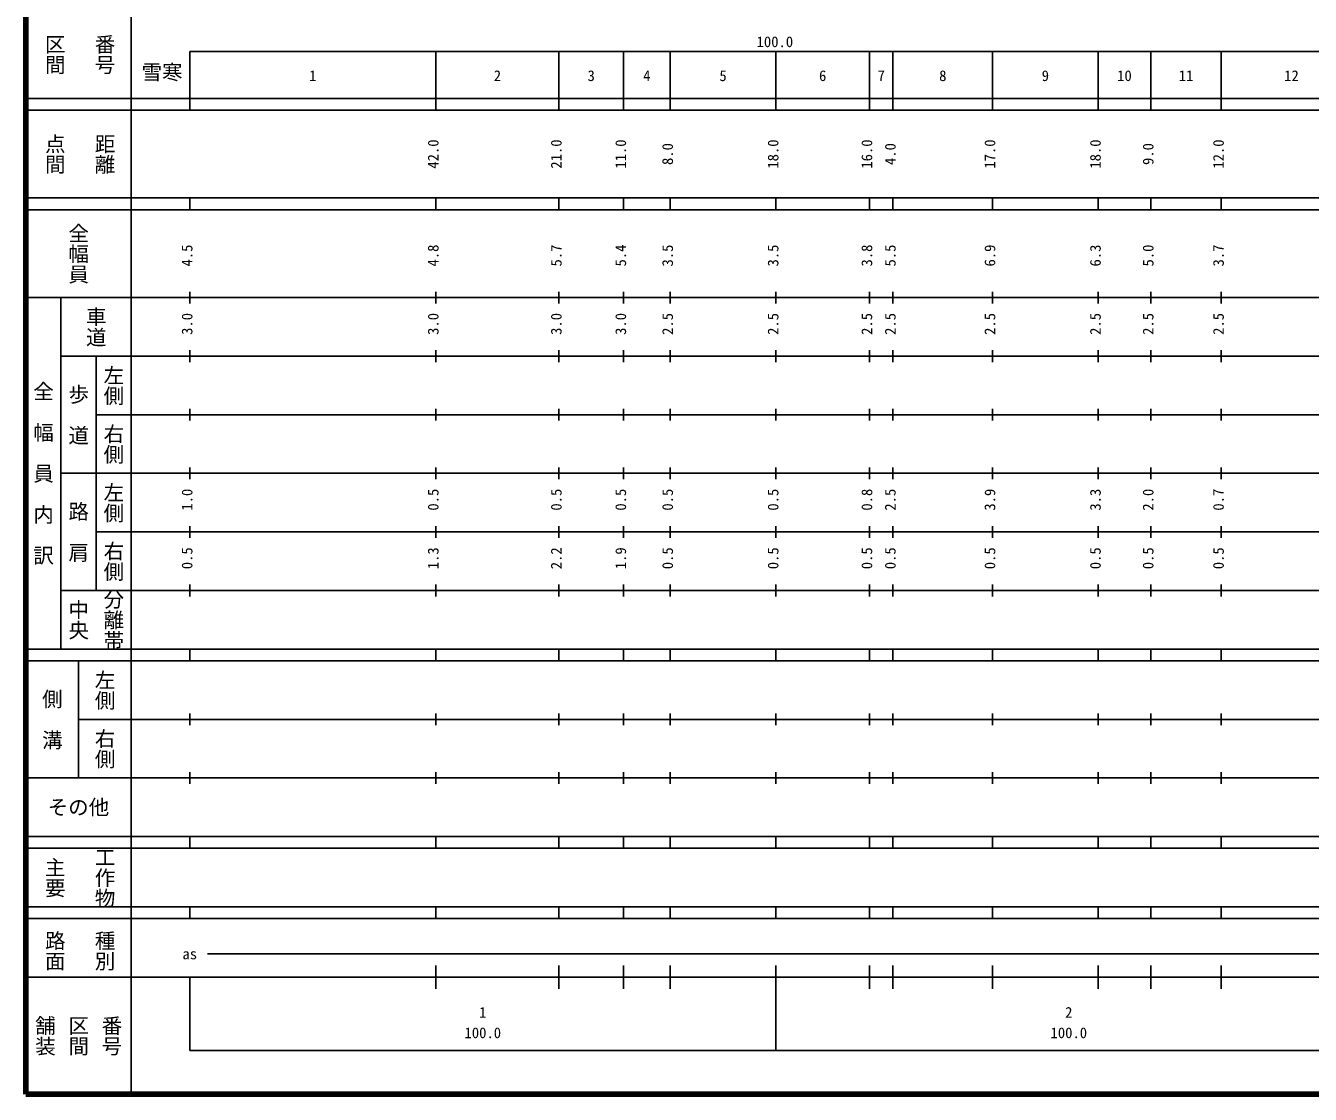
# Model space of a CAD drawing. Units: millimetres on the paper, enlarged 1000 times. Extents: x 40000 to 680000, y 20000 to 380000.
# Drawn here: x 40000 to 259212, y 20000 to 202409 of the extents above; entities that cross this region are included whole.
import ezdxf
from ezdxf.enums import TextEntityAlignment as Align

# ---------------------------------------------------------------- set-up
doc = ezdxf.new("R2010")
doc.units = ezdxf.units.MM
doc.header["$LTSCALE"] = 1000
doc.layers.add('M-TTL', color=2, linetype='Continuous', lineweight=140)
doc.layers.add('M-TTL-BAND', color=7, linetype='Continuous', lineweight=25)
doc.layers.add('M-TTL-TXT', color=7, linetype='Continuous')
doc.styles.add('@ＭＳ ゴシック', font='')
doc.styles.add('ＭＳ ゴシック', font='')
doc.styles.get('@ＭＳ ゴシック').set_extended_font_data('@MS Gothic')
doc.styles.get('ＭＳ ゴシック').set_extended_font_data('MS Gothic')

msp = doc.modelspace()

# ---------------------------------------------------------------- linework, layer by layer
at = {"layer": 'M-TTL'}
for p, q in [((40000, 380000), (40000, 20000)), ((40000, 20000), (680000, 20000))]:
    msp.add_line(p, q, dxfattribs=at)
at = {"layer": 'M-TTL-BAND'}
for p, q in [((58000, 370000), (58000, 20000)), ((68000, 198000), (579000, 198000)), ((68000, 198000), (68000, 188000)), ((110000, 188000), (110000, 198000)), ((131000, 188000), (131000, 198000)), ((142000, 188000), (142000, 198000)), ((150000, 188000), (150000, 198000)), ((168000, 188000), (168000, 198000)), ((184000, 188000), (184000, 198000)), ((188000, 188000), (188000, 198000)), ((205000, 188000), (205000, 198000)), ((223000, 188000), (223000, 198000)), ((232000, 188000), (232000, 198000)), ((244000, 188000), (244000, 198000)), ((40000, 190000), (579000, 190000)), ((40000, 188000), (579000, 188000)), ((40000, 173000), (579000, 173000)), ((40000, 171000), (579000, 171000)), ((68000, 171000), (68000, 173000)), ((110000, 171000), (110000, 173000)), ((131000, 171000), (131000, 173000)), ((142000, 171000), (142000, 173000)), ((150000, 171000), (150000, 173000)), ((168000, 171000), (168000, 173000)), ((184000, 171000), (184000, 173000)), ((188000, 171000), (188000, 173000)), ((205000, 171000), (205000, 173000)), ((223000, 171000), (223000, 173000)), ((232000, 171000), (232000, 173000)), ((244000, 171000), (244000, 173000)), ((40000, 156000), (579000, 156000)), ((46000, 96000), (46000, 156000)), ((68000, 155000), (68000, 157000)), ((110000, 155000), (110000, 157000)), ((131000, 155000), (131000, 157000)), ((142000, 155000), (142000, 157000)), ((150000, 155000), (150000, 157000)), ((168000, 155000), (168000, 157000)), ((184000, 155000), (184000, 157000)), ((188000, 155000), (188000, 157000)), ((205000, 155000), (205000, 157000)), ((223000, 155000), (223000, 157000)), ((232000, 155000), (232000, 157000)), ((244000, 155000), (244000, 157000)), ((68000, 145000), (68000, 147000)), ((110000, 145000), (110000, 147000)), ((131000, 145000), (131000, 147000)), ((142000, 145000), (142000, 147000)), ((150000, 145000), (150000, 147000)), ((168000, 145000), (168000, 147000)), ((184000, 145000), (184000, 147000)), ((188000, 145000), (188000, 147000)), ((205000, 145000), (205000, 147000)), ((223000, 145000), (223000, 147000)), ((232000, 145000), (232000, 147000)), ((244000, 145000), (244000, 147000)), ((46000, 146000), (579000, 146000)), ((52000, 146000), (52000, 106000)), ((52000, 136000), (579000, 136000)), ((68000, 135000), (68000, 137000)), ((110000, 135000), (110000, 137000)), ((131000, 135000), (131000, 137000)), ((142000, 135000), (142000, 137000)), ((150000, 135000), (150000, 137000)), ((168000, 135000), (168000, 137000)), ((184000, 135000), (184000, 137000)), ((188000, 135000), (188000, 137000)), ((205000, 135000), (205000, 137000)), ((223000, 135000), (223000, 137000)), ((232000, 135000), (232000, 137000)), ((244000, 135000), (244000, 137000)), ((46000, 126000), (579000, 126000)), ((68000, 125000), (68000, 127000)), ((110000, 125000), (110000, 127000)), ((131000, 125000), (131000, 127000)), ((142000, 125000), (142000, 127000)), ((150000, 125000), (150000, 127000)), ((168000, 125000), (168000, 127000)), ((184000, 125000), (184000, 127000)), ((188000, 125000), (188000, 127000)), ((205000, 125000), (205000, 127000)), ((223000, 125000), (223000, 127000)), ((232000, 125000), (232000, 127000)), ((244000, 125000), (244000, 127000)), ((68000, 115000), (68000, 117000)), ((110000, 115000), (110000, 117000)), ((131000, 115000), (131000, 117000)), ((142000, 115000), (142000, 117000)), ((150000, 115000), (150000, 117000)), ((168000, 115000), (168000, 117000)), ((184000, 115000), (184000, 117000)), ((188000, 115000), (188000, 117000)), ((205000, 115000), (205000, 117000)), ((223000, 115000), (223000, 117000)), ((232000, 115000), (232000, 117000)), ((244000, 115000), (244000, 117000)), ((52000, 116000), (579000, 116000)), ((46000, 106000), (579000, 106000)), ((68000, 105000), (68000, 107000)), ((110000, 105000), (110000, 107000)), ((131000, 105000), (131000, 107000)), ((142000, 105000), (142000, 107000)), ((150000, 105000), (150000, 107000)), ((168000, 105000), (168000, 107000)), ((184000, 105000), (184000, 107000)), ((188000, 105000), (188000, 107000)), ((205000, 105000), (205000, 107000)), ((223000, 105000), (223000, 107000)), ((232000, 105000), (232000, 107000)), ((244000, 105000), (244000, 107000)), ((40000, 96000), (579000, 96000)), ((68000, 94000), (68000, 96000)), ((110000, 94000), (110000, 96000)), ((131000, 94000), (131000, 96000)), ((142000, 94000), (142000, 96000)), ((150000, 94000), (150000, 96000)), ((168000, 94000), (168000, 96000)), ((184000, 94000), (184000, 96000)), ((188000, 94000), (188000, 96000)), ((205000, 94000), (205000, 96000)), ((223000, 94000), (223000, 96000)), ((232000, 94000), (232000, 96000)), ((244000, 94000), (244000, 96000)), ((40000, 94000), (579000, 94000)), ((49000, 94000), (49000, 74000)), ((49000, 84000), (579000, 84000)), ((68000, 83000), (68000, 85000)), ((110000, 83000), (110000, 85000)), ((131000, 83000), (131000, 85000)), ((142000, 83000), (142000, 85000)), ((150000, 83000), (150000, 85000)), ((168000, 83000), (168000, 85000)), ((184000, 83000), (184000, 85000)), ((188000, 83000), (188000, 85000)), ((205000, 83000), (205000, 85000)), ((223000, 83000), (223000, 85000)), ((232000, 83000), (232000, 85000)), ((244000, 83000), (244000, 85000)), ((68000, 73000), (68000, 75000)), ((110000, 73000), (110000, 75000)), ((131000, 73000), (131000, 75000)), ((142000, 73000), (142000, 75000)), ((150000, 73000), (150000, 75000)), ((168000, 73000), (168000, 75000)), ((184000, 73000), (184000, 75000)), ((188000, 73000), (188000, 75000)), ((205000, 73000), (205000, 75000)), ((223000, 73000), (223000, 75000)), ((232000, 73000), (232000, 75000)), ((244000, 73000), (244000, 75000)), ((40000, 74000), (579000, 74000)), ((40000, 64000), (579000, 64000)), ((68000, 62000), (68000, 64000)), ((110000, 62000), (110000, 64000)), ((131000, 62000), (131000, 64000)), ((142000, 62000), (142000, 64000)), ((150000, 62000), (150000, 64000)), ((168000, 62000), (168000, 64000)), ((184000, 62000), (184000, 64000)), ((188000, 62000), (188000, 64000)), ((205000, 62000), (205000, 64000)), ((223000, 62000), (223000, 64000)), ((232000, 62000), (232000, 64000)), ((244000, 62000), (244000, 64000)), ((40000, 62000), (579000, 62000)), ((40000, 52000), (579000, 52000)), ((68000, 50000), (68000, 52000)), ((110000, 50000), (110000, 52000)), ((131000, 50000), (131000, 52000)), ((142000, 50000), (142000, 52000)), ((150000, 50000), (150000, 52000)), ((168000, 50000), (168000, 52000)), ((184000, 50000), (184000, 52000)), ((188000, 50000), (188000, 52000)), ((205000, 50000), (205000, 52000)), ((223000, 50000), (223000, 52000)), ((232000, 50000), (232000, 52000)), ((244000, 50000), (244000, 52000)), ((40000, 50000), (579000, 50000)), ((71000, 44000), (565000, 44000)), ((110000, 38000), (110000, 42000)), ((131000, 38000), (131000, 42000)), ((142000, 38000), (142000, 42000)), ((150000, 38000), (150000, 42000)), ((168000, 27500), (168000, 42000)), ((184000, 38000), (184000, 42000)), ((188000, 38000), (188000, 42000)), ((205000, 38000), (205000, 42000)), ((223000, 38000), (223000, 42000)), ((232000, 38000), (232000, 42000)), ((244000, 38000), (244000, 42000)), ((40000, 40000), (579000, 40000)), ((68000, 40000), (68000, 27500)), ((68000, 27500), (579000, 27500))]:
    msp.add_line(p, q, dxfattribs=at)

# ---------------------------------------------------------------- texts
at = {"layer": 'M-TTL-BAND', "style": '@ＭＳ ゴシック'}
for s, p in [('区間', (45000, 197500)), ('番号', (53500, 197500)), ('点間', (45000, 180500)), ('距離', (53500, 180500)), ('全幅員', (49000, 163500)), ('車道', (52000, 151000)), ('左側', (55000, 141000)), ('全\u3000幅\u3000員\u3000内\u3000訳', (43000, 126000)), ('歩\u3000道', (49000, 136000)), ('右側', (55000, 131000)), ('左側', (55000, 121000)), ('路\u3000肩', (49000, 116000)), ('右側', (55000, 111000)), ('分離帯', (55000, 101000)), ('中央', (49000, 101000)), ('左側', (53500, 89000)), ('側\u3000溝', (44500, 84000)), ('右側', (53500, 79000)), ('工作物', (53500, 57000)), ('主要', (45000, 57000)), ('路面', (45000, 44500)), ('種別', (53500, 44500)), ('舗装', (43333, 30000)), ('区間', (49000, 30000)), ('番号', (54667, 30000))]:
    msp.add_text(s, height=2566, rotation=270, dxfattribs=at).set_placement(p, align=Align.MIDDLE_CENTER)
at = {"layer": 'M-TTL-BAND', "style": 'ＭＳ ゴシック'}
for s, p in [('100.0', (167844, 198195)), ('1', (89000, 192405)), ('2', (120500, 192405)), ('3', (136500, 192405)), ('4', (146000, 192405)), ('5', (159000, 192405)), ('6', (176000, 192405)), ('7', (186000, 192405)), ('8', (196500, 192405)), ('9', (214000, 192405)), ('10', (227500, 192405)), ('11', (238000, 192405)), ('12', (256000, 192405)), ('as', (68000, 42500)), ('1', (118000, 32523)), ('2', (218000, 32523)), ('100.0', (118000, 29033)), ('100.0', (218000, 29033))]:
    msp.add_text(s, height=1833, dxfattribs=at).set_placement(p, align=Align.BOTTOM_CENTER)
for s, p in [('42.0', (111000, 180500)), ('21.0', (132000, 180500)), ('11.0', (143000, 180500)), ('8.0', (151000, 180500)), ('18.0', (169000, 180500)), ('16.0', (185000, 180500)), ('4.0', (189000, 180500)), ('17.0', (206000, 180500)), ('18.0', (224000, 180500)), ('9.0', (233000, 180500)), ('12.0', (245000, 180500)), ('4.5', (69000, 163174)), ('4.8', (111000, 163174)), ('5.7', (132000, 163174)), ('5.4', (143000, 163174)), ('3.5', (151000, 163174)), ('3.5', (169000, 163174)), ('3.8', (185000, 163174)), ('5.5', (189000, 163174)), ('6.9', (206000, 163174)), ('6.3', (224000, 163174)), ('5.0', (233000, 163174)), ('3.7', (245000, 163174)), ('3.0', (69000, 151500)), ('3.0', (111000, 151500)), ('3.0', (132000, 151500)), ('3.0', (143000, 151500)), ('2.5', (151000, 151500)), ('2.5', (169000, 151500)), ('2.5', (185000, 151500)), ('2.5', (189000, 151500)), ('2.5', (206000, 151500)), ('2.5', (224000, 151500)), ('2.5', (233000, 151500)), ('2.5', (245000, 151500)), ('1.0', (69000, 121500)), ('0.5', (111000, 121500)), ('0.5', (132000, 121500)), ('0.5', (143000, 121500)), ('0.5', (151000, 121500)), ('0.5', (169000, 121500)), ('0.8', (185000, 121500)), ('2.5', (189000, 121500)), ('3.9', (206000, 121500)), ('3.3', (224000, 121500)), ('2.0', (233000, 121500)), ('0.7', (245000, 121500)), ('0.5', (69000, 111500)), ('1.3', (111000, 111500)), ('2.2', (132000, 111500)), ('1.9', (143000, 111500)), ('0.5', (151000, 111500)), ('0.5', (169000, 111500)), ('0.5', (185000, 111500)), ('0.5', (189000, 111500)), ('0.5', (206000, 111500)), ('0.5', (224000, 111500)), ('0.5', (233000, 111500)), ('0.5', (245000, 111500))]:
    msp.add_text(s, height=1833, rotation=90, dxfattribs=at).set_placement(p, align=Align.BOTTOM_CENTER)
msp.add_text('その他', height=2566, dxfattribs=at).set_placement((49000, 69000), align=Align.MIDDLE_CENTER)
at = {"layer": 'M-TTL-TXT', "style": 'ＭＳ ゴシック'}
msp.add_text('雪寒', height=2566, dxfattribs=at).set_placement((63272, 194462), align=Align.MIDDLE_CENTER)

doc.saveas('drawing.dxf')
